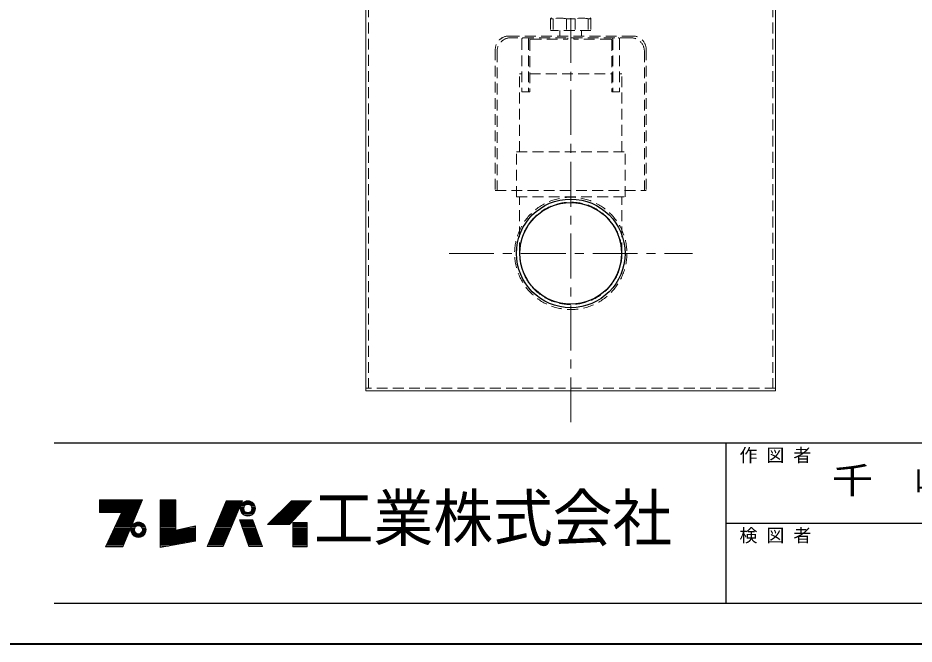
# Model space of a CAD drawing. Units: millimetres at full size, sheet at 1:10; details may follow other scales. Extents: x -2114 to 1936, y -1399 to 1411.
# Drawn here: x -129 to 868, y -1399 to -701 of the extents above; entities that cross this region are included whole.
import ezdxf
from ezdxf.enums import TextEntityAlignment as Align

# ---------------------------------------------------------------- set-up
doc = ezdxf.new("R2010")
doc.units = ezdxf.units.MM
doc.header["$LTSCALE"] = 10
doc.linetypes.add('CHAIN1', pattern=[8, 5, -1, 1, -1])
doc.linetypes.add('DASHED1', pattern=[1.8, 1.2, -0.6])
doc.layers.add('0-0_ﾚｲﾔ1', color=4, linetype='Continuous', lineweight=9)
doc.styles.add('ＭＳ ゴシック', font='')
doc.styles.get('ＭＳ ゴシック').set_extended_font_data('MS Gothic')

msp = doc.modelspace()

# ---------------------------------------------------------------- linework, layer by layer
at = {"layer": '0-0_ﾚｲﾔ1', "linetype": 'CHAIN1'}
for p, q in [((486.08, -1151.64), (486.08, -373.64)), ((350.58, -963.64), (621.58, -963.64))]:
    msp.add_line(p, q, dxfattribs=at)
at = {"layer": '0-0_ﾚｲﾔ1', "color": 7, "lineweight": 18}
for p, q in [((258.08, -618.14), (258.08, -1116.64)), ((714.08, -618.14), (714.08, -1116.64)), ((714.08, -1116.64), (258.08, -1116.64)), ((-38.49, -1238.84), (8.92, -1238.84)), ((-38.49, -1239.26), (8.74, -1239.26)), ((-38.49, -1239.89), (8.48, -1239.89)), ((-38.49, -1240.52), (8.22, -1240.52)), ((-38.49, -1241.15), (7.96, -1241.15)), ((-38.49, -1241.99), (7.61, -1241.99)), ((7.35, -1242.62), (-38.49, -1242.62)), ((-38.49, -1243.25), (7.09, -1243.25)), ((-38.49, -1243.88), (6.83, -1243.88)), ((-38.49, -1244.51), (6.57, -1244.51)), ((-38.49, -1245.14), (6.31, -1245.14)), ((-38.49, -1245.56), (6.14, -1245.56)), ((-38.49, -1246.4), (5.79, -1246.4)), ((-38.49, -1247.03), (5.53, -1247.03)), ((-12.45, -1290.5), (9.18, -1238.21)), ((29.13, -1238), (29.13, -1291.13)), ((46.56, -1238), (29.13, -1238)), ((29.13, -1238.84), (46.56, -1238.84)), ((29.13, -1239.26), (46.56, -1239.26)), ((29.13, -1239.89), (46.56, -1239.89)), ((29.13, -1240.52), (46.56, -1240.52)), ((29.13, -1241.15), (46.56, -1241.15)), ((29.13, -1241.99), (46.56, -1241.99)), ((29.13, -1242.62), (46.56, -1242.62)), ((29.13, -1243.25), (46.56, -1243.25)), ((29.13, -1243.88), (46.56, -1243.88)), ((29.13, -1244.51), (46.56, -1244.51)), ((29.13, -1245.14), (46.56, -1245.14)), ((29.13, -1245.56), (46.56, -1245.56)), ((29.13, -1246.4), (46.56, -1246.4)), ((29.13, -1247.03), (46.56, -1247.03)), ((102.42, -1239.05), (81.42, -1290.08)), ((99.13, -1247.03), (117.16, -1247.03)), ((99.27, -1290.08), (120.48, -1239.05)), ((99.39, -1246.4), (117.42, -1246.4)), ((99.74, -1245.56), (117.77, -1245.56)), ((99.91, -1245.14), (117.95, -1245.14)), ((100.17, -1244.51), (118.21, -1244.51)), ((100.43, -1243.88), (118.47, -1243.88)), ((100.69, -1243.25), (118.73, -1243.25)), ((100.95, -1242.62), (118.99, -1242.62)), ((101.21, -1241.99), (119.25, -1241.99)), ((101.55, -1241.15), (119.6, -1241.15)), ((101.81, -1240.52), (119.85, -1240.52)), ((102.07, -1239.89), (120.13, -1239.89)), ((102.42, -1239.05), (120.48, -1239.05)), ((118.11, -1246.82), (122.15, -1246.82)), ((118.28, -1245.77), (122.48, -1245.77)), ((118.67, -1244.51), (123.35, -1244.51)), ((119.06, -1243.67), (124.49, -1243.67)), ((119.72, -1242.62), (133.41, -1242.62)), ((120.43, -1241.78), (132.7, -1241.78)), ((121.64, -1240.73), (131.49, -1240.73)), ((123.12, -1239.89), (130.01, -1239.89)), ((134.07, -1243.67), (128.65, -1243.67)), ((134.46, -1244.51), (129.78, -1244.51)), ((134.85, -1245.77), (130.65, -1245.77)), ((135.03, -1246.82), (130.99, -1246.82)), ((167.1, -1247.03), (189.99, -1247.03)), ((167.73, -1246.4), (190.51, -1246.4)), ((168.57, -1245.56), (191.29, -1245.56)), ((168.99, -1245.14), (191.68, -1245.14)), ((169.62, -1244.51), (192.27, -1244.51)), ((170.25, -1243.88), (192.85, -1243.88)), ((170.88, -1243.25), (193.44, -1243.25)), ((171.51, -1242.62), (194.02, -1242.62)), ((172.14, -1241.99), (194.61, -1241.99)), ((172.77, -1265.51), (197.34, -1239.05)), ((172.98, -1241.15), (195.39, -1241.15)), ((173.61, -1240.52), (195.97, -1240.52)), ((174.24, -1239.89), (196.56, -1239.89)), ((-38.49, -1247.66), (5.27, -1247.66)), ((-38.49, -1248.29), (5.01, -1248.29)), ((-38.49, -1248.92), (4.75, -1248.92)), ((-38.49, -1249.55), (4.49, -1249.55)), ((-38.49, -1250.18), (4.23, -1250.18)), ((-38.49, -1250.81), (3.96, -1250.81)), ((-38.49, -1251.44), (3.7, -1251.44)), ((-14.13, -1252.28), (-38.49, -1252.28)), ((-31.77, -1290.5), (-14.13, -1252.28)), ((1.45, -1256.9), (-16.27, -1256.9)), ((1.88, -1255.85), (-15.78, -1255.85)), ((2.14, -1255.22), (-15.49, -1255.22)), ((2.49, -1254.38), (-15.1, -1254.38)), ((2.75, -1253.75), (-14.81, -1253.75)), ((3.1, -1252.91), (-14.42, -1252.91)), ((3.36, -1252.28), (-14.13, -1252.28)), ((29.13, -1247.66), (46.56, -1247.66)), ((29.13, -1248.29), (46.56, -1248.29)), ((29.13, -1248.92), (46.56, -1248.92)), ((29.13, -1249.55), (46.56, -1249.55)), ((29.13, -1250.18), (46.56, -1250.18)), ((29.13, -1250.81), (46.56, -1250.81)), ((29.13, -1251.44), (46.56, -1251.44)), ((29.13, -1252.28), (46.56, -1252.28)), ((29.13, -1252.91), (46.56, -1252.91)), ((29.13, -1253.75), (46.56, -1253.75)), ((29.13, -1254.38), (46.56, -1254.38)), ((29.13, -1255.22), (46.56, -1255.22)), ((29.13, -1255.85), (46.56, -1255.85)), ((29.13, -1256.9), (46.56, -1256.9)), ((95.07, -1256.9), (113.06, -1256.9)), ((95.5, -1255.85), (113.49, -1255.85)), ((95.76, -1255.22), (113.76, -1255.22)), ((96.11, -1254.38), (114.11, -1254.38)), ((96.37, -1253.75), (114.37, -1253.75)), ((96.71, -1252.91), (114.72, -1252.91)), ((96.97, -1252.28), (114.98, -1252.28)), ((97.32, -1251.44), (115.33, -1251.44)), ((97.58, -1250.81), (115.59, -1250.81)), ((97.84, -1250.18), (115.85, -1250.18)), ((98.1, -1249.55), (116.11, -1249.55)), ((98.36, -1248.92), (116.37, -1248.92)), ((98.64, -1248.29), (116.64, -1248.29)), ((98.87, -1247.66), (116.9, -1247.66)), ((118.07, -1247.66), (122.07, -1247.66)), ((118.13, -1248.71), (122.19, -1248.71)), ((118.33, -1249.76), (122.59, -1249.76)), ((118.67, -1250.81), (123.35, -1250.81)), ((119.18, -1251.86), (124.95, -1251.86)), ((119.88, -1252.91), (133.25, -1252.91)), ((120.64, -1253.75), (132.5, -1253.75)), ((122.3, -1255.01), (130.84, -1255.01)), ((124.29, -1255.85), (128.84, -1255.85)), ((133.96, -1251.86), (128.18, -1251.86)), ((134.46, -1250.81), (129.78, -1250.81)), ((134.8, -1249.76), (130.55, -1249.76)), ((135, -1248.71), (130.94, -1248.71)), ((131.07, -1247.66), (135.07, -1247.66)), ((157.23, -1256.9), (180.76, -1256.9)), ((158.28, -1255.85), (181.74, -1255.85)), ((158.91, -1255.22), (182.32, -1255.22)), ((159.75, -1254.38), (183.1, -1254.38)), ((160.38, -1253.75), (183.69, -1253.75)), ((161.22, -1252.91), (184.47, -1252.91)), ((161.85, -1252.28), (185.05, -1252.28)), ((162.69, -1251.44), (185.83, -1251.44)), ((163.32, -1250.81), (186.42, -1250.81)), ((163.95, -1250.18), (187, -1250.18)), ((164.58, -1249.55), (187.59, -1249.55)), ((165.21, -1248.92), (188.17, -1248.92)), ((165.84, -1248.29), (188.76, -1248.29)), ((166.47, -1247.66), (189.34, -1247.66)), ((-2.46, -1266.35), (-20.63, -1266.35)), ((-2.03, -1265.3), (-20.14, -1265.3)), ((-19.75, -1264.46), (-1.68, -1264.46)), ((-1.25, -1263.41), (-19.27, -1263.41)), ((-0.81, -1262.36), (-18.79, -1262.36)), ((-0.47, -1261.52), (-18.4, -1261.52)), ((-17.91, -1260.47), (-0.03, -1260.47)), ((0.32, -1259.63), (-17.53, -1259.63)), ((0.66, -1258.79), (-17.07, -1258.79)), ((-16.65, -1257.74), (1.1, -1257.74)), ((-2.08, -1266.35), (11.61, -1266.35)), ((-1.16, -1265.3), (10.7, -1265.3)), ((-0.16, -1264.46), (9.69, -1264.46)), ((1.84, -1263.41), (7.69, -1263.41)), ((29.13, -1257.74), (46.56, -1257.74)), ((29.13, -1258.79), (46.56, -1258.79)), ((29.13, -1259.63), (46.56, -1259.63)), ((29.13, -1260.47), (46.56, -1260.47)), ((29.13, -1261.52), (46.56, -1261.52)), ((29.13, -1262.36), (46.56, -1262.36)), ((29.13, -1263.41), (46.56, -1263.41)), ((29.13, -1264.46), (46.56, -1264.46)), ((29.13, -1265.3), (46.56, -1265.3)), ((29.13, -1266.35), (46.56, -1266.35)), ((91.18, -1266.35), (109.13, -1266.35)), ((91.61, -1265.3), (109.57, -1265.3)), ((91.96, -1264.46), (109.92, -1264.46)), ((92.39, -1263.41), (110.35, -1263.41)), ((92.82, -1262.36), (110.79, -1262.36)), ((93.18, -1261.52), (111.14, -1261.52)), ((93.6, -1260.47), (111.57, -1260.47)), ((93.95, -1259.63), (111.92, -1259.63)), ((94.29, -1258.79), (112.27, -1258.79)), ((94.73, -1257.74), (112.71, -1257.74)), ((117.4, -1260.47), (132.1, -1260.47)), ((117.76, -1261.52), (132.49, -1261.52)), ((118.06, -1262.36), (132.8, -1262.36)), ((118.42, -1263.41), (133.19, -1263.41)), ((118.79, -1264.46), (133.58, -1264.46)), ((119.08, -1265.3), (133.89, -1265.3)), ((119.44, -1266.35), (134.27, -1266.35)), ((142.95, -1289.87), (132.03, -1260.26)), ((148.62, -1265.51), (172.77, -1265.51)), ((149.67, -1264.46), (173.74, -1264.46)), ((150.72, -1263.41), (174.72, -1263.41)), ((151.77, -1262.36), (175.69, -1262.36)), ((152.61, -1261.52), (176.47, -1261.52)), ((153.66, -1260.47), (177.45, -1260.47)), ((154.5, -1259.63), (178.23, -1259.63)), ((155.34, -1258.79), (179.01, -1258.79)), ((156.39, -1257.74), (179.98, -1257.74)), ((176.55, -1264.46), (192.51, -1264.46)), ((176.55, -1265.3), (192.51, -1265.3)), ((176.55, -1266.35), (192.51, -1266.35)), ((-6.72, -1276.64), (-25.38, -1276.64)), ((-6.29, -1275.59), (-24.89, -1275.59)), ((-5.85, -1274.54), (-24.41, -1274.54)), ((-5.33, -1273.28), (-23.79, -1273.28)), ((-4.98, -1272.44), (-23.44, -1272.44)), ((-4.55, -1271.39), (-22.95, -1271.39)), ((-22.57, -1270.55), (-4.2, -1270.55)), ((-3.77, -1269.5), (-22.08, -1269.5)), ((-3.25, -1268.24), (-21.5, -1268.24)), ((-2.81, -1267.19), (-21.01, -1267.19)), ((-3.73, -1271.39), (0.27, -1271.39)), ((-3.69, -1270.55), (0.35, -1270.55)), ((-3.67, -1272.44), (0.39, -1272.44)), ((-3.52, -1269.5), (0.68, -1269.5)), ((-3.52, -1273.28), (0.68, -1273.28)), ((-3.13, -1268.24), (1.55, -1268.24)), ((-3.13, -1274.54), (1.55, -1274.54)), ((-2.62, -1267.19), (3.15, -1267.19)), ((-2.62, -1275.59), (3.15, -1275.59)), ((-1.92, -1276.64), (11.45, -1276.64)), ((12.16, -1267.19), (6.38, -1267.19)), ((12.16, -1275.59), (6.38, -1275.59)), ((12.66, -1268.24), (7.98, -1268.24)), ((12.66, -1274.54), (7.98, -1274.54)), ((13.05, -1269.5), (8.85, -1269.5)), ((13.05, -1273.28), (8.85, -1273.28)), ((13.2, -1272.44), (9.14, -1272.44)), ((13.23, -1270.55), (9.19, -1270.55)), ((9.27, -1271.39), (13.27, -1271.39)), ((29.13, -1267.19), (46.56, -1267.19)), ((29.13, -1268.24), (46.56, -1268.24)), ((29.13, -1269.5), (46.56, -1269.5)), ((29.13, -1270.55), (46.56, -1270.55)), ((29.13, -1271.39), (46.56, -1271.39)), ((29.13, -1272.44), (68.19, -1272.44)), ((29.13, -1273.28), (68.19, -1273.28)), ((29.13, -1274.54), (68.19, -1274.54)), ((29.13, -1275.59), (68.19, -1275.59)), ((29.13, -1276.64), (68.19, -1276.64)), ((68.19, -1271.39), (48.44, -1271.39)), ((68.19, -1270.55), (52.2, -1270.55)), ((68.19, -1269.5), (56.9, -1269.5)), ((68.19, -1268.24), (62.54, -1268.24)), ((86.95, -1276.64), (104.85, -1276.64)), ((87.38, -1275.59), (105.29, -1275.59)), ((87.81, -1274.54), (105.73, -1274.54)), ((88.33, -1273.28), (106.25, -1273.28)), ((88.68, -1272.44), (106.6, -1272.44)), ((89.11, -1271.39), (107.04, -1271.39)), ((89.45, -1270.55), (107.38, -1270.55)), ((89.89, -1269.5), (107.82, -1269.5)), ((90.4, -1268.24), (108.34, -1268.24)), ((90.84, -1267.19), (108.78, -1267.19)), ((119.74, -1267.19), (134.58, -1267.19)), ((120.1, -1268.24), (134.97, -1268.24)), ((120.54, -1269.5), (135.43, -1269.5)), ((120.9, -1270.55), (135.82, -1270.55)), ((121.19, -1271.39), (136.13, -1271.39)), ((121.56, -1272.44), (136.52, -1272.44)), ((121.85, -1273.28), (136.83, -1273.28)), ((122.29, -1274.54), (137.29, -1274.54)), ((122.65, -1275.59), (137.68, -1275.59)), ((123, -1276.64), (138.07, -1276.64)), ((176.55, -1267.19), (192.51, -1267.19)), ((176.55, -1268.24), (192.51, -1268.24)), ((176.55, -1269.5), (192.51, -1269.5)), ((176.55, -1270.55), (192.51, -1270.55)), ((176.55, -1271.39), (192.51, -1271.39)), ((176.55, -1272.44), (192.51, -1272.44)), ((176.55, -1273.28), (192.51, -1273.28)), ((176.55, -1274.54), (192.51, -1274.54)), ((176.55, -1275.59), (192.51, -1275.59)), ((176.55, -1276.64), (192.51, -1276.64)), ((-10.63, -1286.09), (-29.74, -1286.09)), ((-10.11, -1284.83), (-29.16, -1284.83)), ((-9.67, -1283.78), (-28.67, -1283.78)), ((-9.15, -1282.52), (-28.09, -1282.52)), ((-8.8, -1281.68), (-27.7, -1281.68)), ((-8.37, -1280.63), (-27.22, -1280.63)), ((-7.94, -1279.58), (-26.73, -1279.58)), ((-7.5, -1278.53), (-26.25, -1278.53)), ((-7.07, -1277.48), (-25.76, -1277.48)), ((-1.16, -1277.48), (10.7, -1277.48)), ((0.15, -1278.53), (9.38, -1278.53)), ((2.49, -1279.58), (7.04, -1279.58)), ((29.13, -1277.48), (68.19, -1277.48)), ((29.13, -1278.53), (68.19, -1278.53)), ((29.13, -1279.58), (68.19, -1279.58)), ((29.13, -1280.63), (68.19, -1280.63)), ((29.13, -1281.68), (68.19, -1281.68)), ((29.13, -1282.52), (68.19, -1282.52)), ((29.13, -1283.78), (68.19, -1283.78)), ((29.13, -1284.83), (63.59, -1284.83)), ((29.13, -1286.09), (56.7, -1286.09)), ((83.06, -1286.09), (100.93, -1286.09)), ((83.58, -1284.83), (101.45, -1284.83)), ((84.01, -1283.78), (101.89, -1283.78)), ((84.53, -1282.52), (102.41, -1282.52)), ((84.87, -1281.68), (102.76, -1281.68)), ((85.31, -1280.63), (103.19, -1280.63)), ((85.74, -1279.58), (103.63, -1279.58)), ((86.17, -1278.53), (104.07, -1278.53)), ((86.6, -1277.48), (104.5, -1277.48)), ((123.31, -1277.48), (138.38, -1277.48)), ((123.68, -1278.53), (138.76, -1278.53)), ((124.04, -1279.58), (139.15, -1279.58)), ((124.41, -1280.63), (139.54, -1280.63)), ((124.77, -1281.68), (139.93, -1281.68)), ((125.06, -1282.52), (140.24, -1282.52)), ((125.5, -1283.78), (140.7, -1283.78)), ((125.94, -1284.83), (141.09, -1284.83)), ((126.3, -1286.09), (141.55, -1286.09)), ((176.55, -1277.48), (192.51, -1277.48)), ((176.55, -1278.53), (192.51, -1278.53)), ((176.55, -1279.58), (192.51, -1279.58)), ((176.55, -1280.63), (192.51, -1280.63)), ((176.55, -1281.68), (192.51, -1281.68)), ((176.55, -1282.52), (192.51, -1282.52)), ((176.55, -1283.78), (192.51, -1283.78)), ((176.55, -1284.83), (192.51, -1284.83)), ((176.55, -1286.09), (192.51, -1286.09)), ((-31.77, -1290.5), (-12.45, -1290.5)), ((-12.02, -1289.45), (-31.29, -1289.45)), ((-11.5, -1288.19), (-30.71, -1288.19)), ((-11.06, -1287.14), (-30.22, -1287.14)), ((29.13, -1287.14), (50.95, -1287.14)), ((29.13, -1288.19), (45.21, -1288.19)), ((29.13, -1289.45), (38.32, -1289.45)), ((99.27, -1290.08), (81.42, -1290.08)), ((81.68, -1289.45), (99.53, -1289.45)), ((82.19, -1288.19), (100.05, -1288.19)), ((82.63, -1287.14), (100.49, -1287.14)), ((126.67, -1287.14), (141.94, -1287.14)), ((127.03, -1288.19), (142.33, -1288.19)), ((127.47, -1289.45), (142.79, -1289.45)), ((127.62, -1289.87), (142.95, -1289.87)), ((176.55, -1287.14), (192.51, -1287.14)), ((176.55, -1288.19), (192.51, -1288.19)), ((176.55, -1289.45), (192.51, -1289.45))]:
    msp.add_line(p, q, dxfattribs=at)
at = {"layer": '0-0_ﾚｲﾔ1', "linetype": 'DASHED1'}
for p, q in [((261.08, -616.64), (261.08, -1113.64)), ((711.08, -616.64), (711.08, -1113.64)), ((463.68, -702.44), (463.68, -715.64)), ((466.68, -702.44), (463.68, -702.44)), ((466.68, -702.44), (466.68, -715.64)), ((481.24, -702.44), (481.24, -715.64)), ((490.92, -702.44), (481.24, -702.44)), ((490.92, -702.44), (490.92, -715.64)), ((505.48, -702.44), (505.48, -715.64)), ((508.47, -715.64), (463.68, -715.64)), ((474.08, -715.64), (474.08, -721.64)), ((498.08, -715.64), (498.08, -721.64)), ((555.08, -721.64), (417.08, -721.64)), ((553.08, -723.64), (419.08, -723.64)), ((431.67, -725.14), (431.67, -783.64)), ((439.17, -725.14), (439.17, -783.64)), ((440.46, -726.14), (440.46, -783.64)), ((441.46, -725.14), (482.68, -725.14)), ((482.68, -723.64), (482.68, -725.14)), ((489.47, -723.64), (489.47, -725.14)), ((530.69, -725.14), (489.47, -725.14)), ((531.69, -726.14), (531.69, -783.64)), ((532.99, -725.14), (532.99, -783.64)), ((540.49, -725.14), (540.49, -783.64)), ((402.08, -736.64), (402.08, -893.64)), ((570.08, -736.64), (570.08, -893.64)), ((404.08, -738.64), (404.08, -893.64)), ((568.08, -738.64), (568.08, -893.64)), ((429.08, -763.64), (431.67, -763.64)), ((429.08, -850.64), (429.08, -763.64)), ((440.46, -763.64), (531.69, -763.64)), ((540.49, -763.64), (543.08, -763.64)), ((543.08, -850.64), (543.08, -763.64)), ((431.67, -783.64), (440.46, -783.64)), ((540.49, -783.64), (531.69, -783.64)), ((425.58, -850.64), (546.58, -850.64)), ((425.58, -900.64), (425.58, -850.64)), ((546.58, -900.64), (546.58, -850.64)), ((402.08, -893.64), (570.08, -893.64)), ((425.58, -900.64), (546.58, -900.64)), ((429.08, -963.64), (429.08, -900.64)), ((543.08, -963.64), (543.08, -900.64)), ((714.08, -1113.64), (258.08, -1113.64))]:
    msp.add_line(p, q, dxfattribs=at)
at = {"layer": '0-0_ﾚｲﾔ1', "color": 6, "lineweight": 25}
for p, q in [((1891.08, -1175.06), (-88.92, -1175.06)), ((658.94, -1353.64), (658.94, -1175.06)), ((1891.08, -1264.35), (658.94, -1264.35)), ((1891.08, -1353.64), (-88.92, -1353.64))]:
    msp.add_line(p, q, dxfattribs=at)
at = {"layer": '0-0_ﾚｲﾔ1', "color": 1, "lineweight": 40}
msp.add_line((1936.08, -1398.64), (-2113.92, -1398.64), dxfattribs=at)
at = {"layer": '0-0_ﾚｲﾔ1', "linetype": 'DASHED1'}
msp.add_lwpolyline([(505.48, -702.44), (508.47, -702.44), (508.47, -715.64)], dxfattribs=at)
at = {"layer": '0-0_ﾚｲﾔ1', "color": 7, "lineweight": 18}
for points in [[(-38.49, -1252.28), (-38.49, -1238.21), (9.18, -1238.21)], [(29.13, -1291.13), (68.19, -1283.99), (68.19, -1266.98), (46.56, -1271.81), (46.56, -1238)], [(148.62, -1265.51), (175.08, -1239.05), (197.34, -1239.05)], [(127.62, -1289.87), (117.33, -1260.26), (132.03, -1260.26)]]:
    msp.add_lwpolyline(points, dxfattribs=at)
msp.add_lwpolyline([(176.55, -1263.41), (176.55, -1290.5), (192.51, -1290.5), (192.51, -1263.41)], close=True, dxfattribs=at)
at = {"layer": '0-0_ﾚｲﾔ1', "linetype": 'DASHED1'}
for radius in [62.5, 57]:
    msp.add_circle((486.08, -963.64), radius, dxfattribs=at)
at = {"layer": '0-0_ﾚｲﾔ1', "color": 5, "lineweight": 25}
for radius in [60.5, 56.6]:
    msp.add_circle((486.08, -963.64), radius, dxfattribs=at)
at = {"layer": '0-0_ﾚｲﾔ1', "color": 7, "lineweight": 18}
for centre, radius in [((126.57, -1247.66), 8.5), ((126.57, -1247.66), 4.5), ((4.77, -1271.39), 8.5), ((4.77, -1271.39), 4.5)]:
    msp.add_circle(centre, radius, dxfattribs=at)
at = {"layer": '0-0_ﾚｲﾔ1', "linetype": 'DASHED1'}
for centre, radius, start, end in [((464.68, -702.44), 1, 102.36697, 180), ((473.96, -734.99), 33.35, 77.38992, 102.61008), ((498.2, -734.99), 33.35, 77.38992, 102.61008), ((507.47, -702.44), 1, 0, 77.63303), ((417.08, -736.64), 15, 90, 180), ((419.08, -738.64), 15, 90, 180), ((433.17, -725.14), 1.5, 90, 180), ((440.67, -725.14), 1.5, 90, 180), ((441.46, -726.14), 1, 90, 180), ((530.69, -726.14), 1, 0, 90), ((531.49, -725.14), 1.5, 0, 90), ((538.99, -725.14), 1.5, 0, 90), ((553.08, -738.64), 15, 0, 90), ((555.08, -736.64), 15, 0, 90)]:
    msp.add_arc(centre, radius, start, end, dxfattribs=at)

# ---------------------------------------------------------------- texts
at = {"layer": '0-0_ﾚｲﾔ1', "color": 7, "style": 'ＭＳ ゴシック'}
for s, p in [('作 図 者', (673.94, -1200.06)), ('検 図 者', (673.94, -1289.35))]:
    msp.add_text(s, height=14.66, dxfattribs=at).set_placement(p, align=Align.BOTTOM_LEFT)
for s, height, width, p in [('千\u3000崎', 29.33, 1.15, (776.79, -1239.71)), ('工業株式会社', 51.32, 0.95, (200.01, -1299.35))]:
    msp.add_text(s, height=height, dxfattribs=dict(at, width=width)).set_placement(p, align=Align.BOTTOM_LEFT)

doc.saveas('drawing.dxf')
